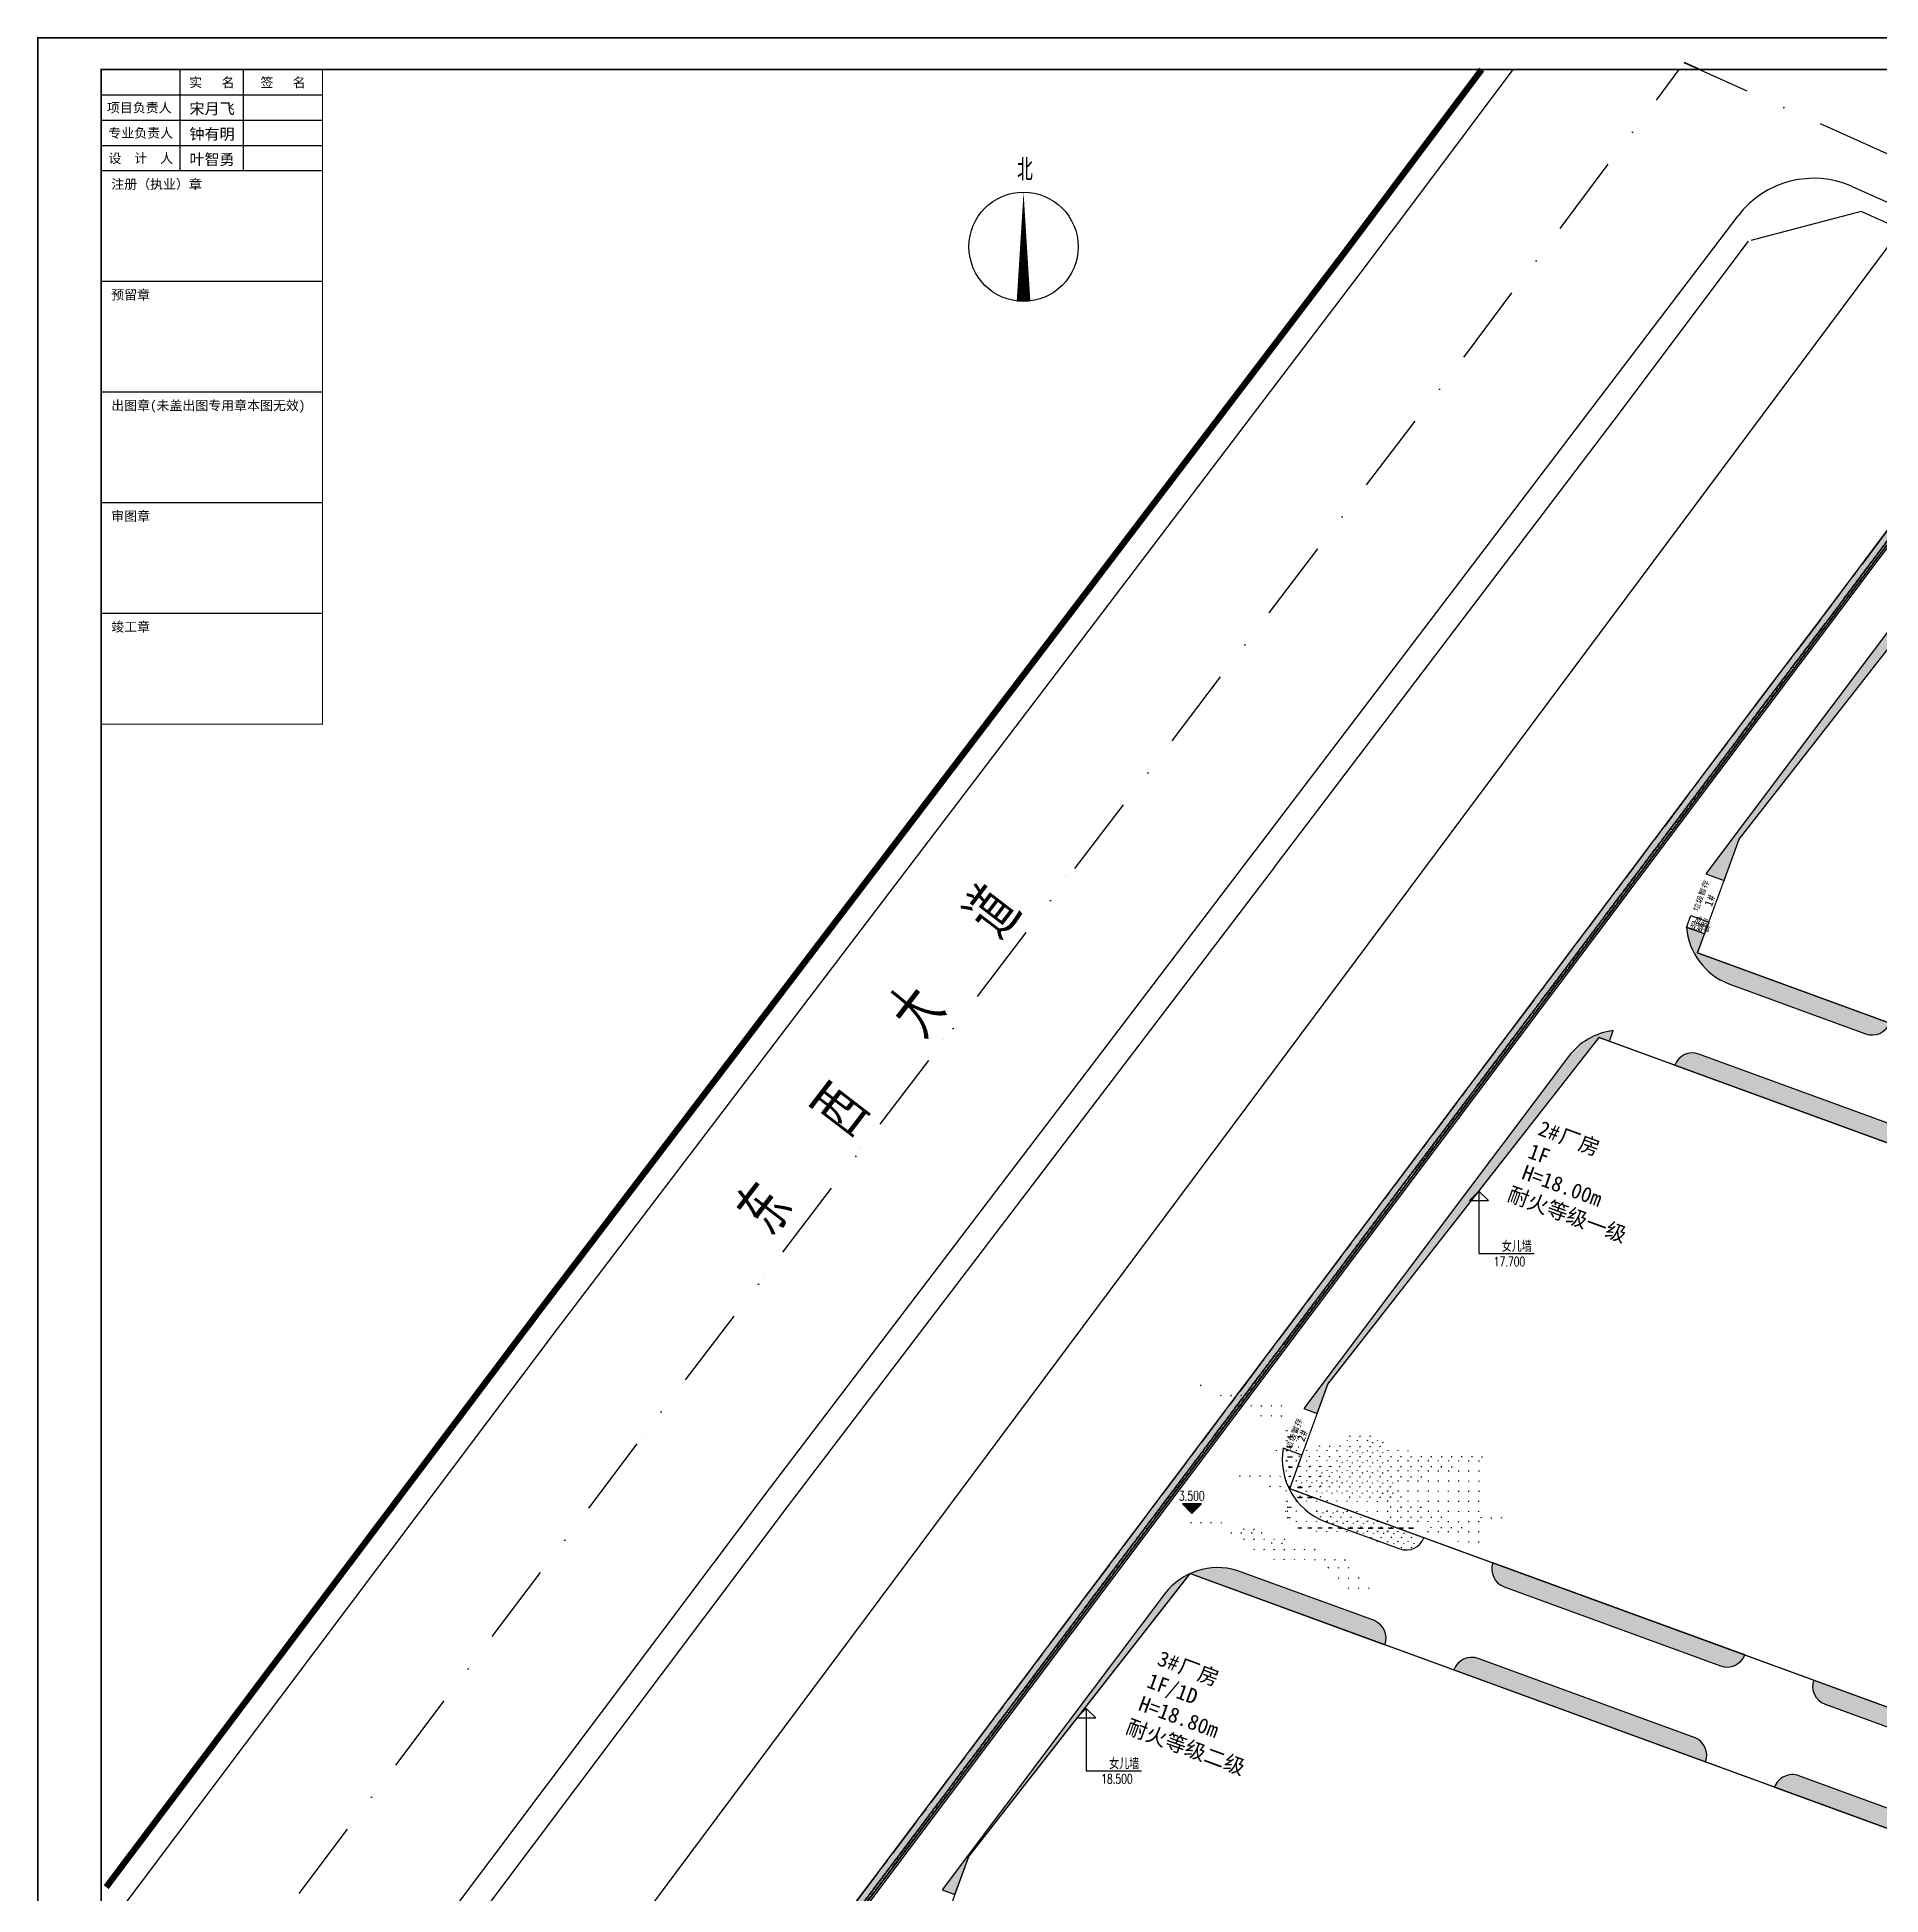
# Model space of a CAD drawing. Extents: x 40587477144 to 40590102100, y 3379967887 to 3381819730.
# Drawn here: x 40589381969 to 40589673491, y 3380213572 to 3380507282 of the extents above; entities that cross this region are included whole.
import ezdxf
from ezdxf.enums import TextEntityAlignment as Align

# ---------------------------------------------------------------- set-up
doc = ezdxf.new("R2010")
doc.units = 0
doc.header["$LTSCALE"] = 1000
doc.header["$MEASUREMENT"] = 0
for name, pattern in [('CENTER', [50.800000000000004, 31.75, -6.35, 6.35, -6.35]), ('DASH', [0.35, 0.25, -0.1]), ('DASHDOT', [25.399999999999995, 12.7, -6.349999999999999, 0, -6.349999999999999]), ('PHANTOM2', [31.749999999999986, 15.875, -3.174999999999999, 3.174999999999999, -3.174999999999999, 3.174999999999999, -3.174999999999999])]:
    doc.linetypes.add(name, pattern=pattern)
doc.layers.get('Defpoints').update_dxf_attribs({"color": 210})
for name, color, linetype in [('0-cxFrame', 155, 'Continuous'), ('0-HX', 1, 'Continuous'), ('A-Car', 155, 'Continuous'), ('A-CURTAIN', 84, 'Continuous'), ('A-LIN-V', 9, 'Continuous'), ('A-SFCE', 30, 'Continuous'), ('AS-WALL', 40, 'Continuous'), ('Car 无障碍', 1, 'Continuous'), ('DIM_SYMB', 3, 'Continuous'), ('JT-路缘石线', 5, 'Continuous'), ('JT-道路中心线', 1, 'DASHDOT'), ('JT-道路名称', 7, 'Continuous'), ('JT-道路红线', 7, 'Continuous'), ('PUB_TEXT', 7, 'Continuous'), ('qianming', 155, 'Continuous'), ('YD-规划单元', 6, 'PHANTOM2'), ('建-文字', 7, 'Continuous'), ('建-标高', 3, 'Continuous'), ('高压线', 210, 'Continuous')]:
    doc.layers.add(name, color=color, linetype=linetype)
doc.layers.add('0-cxText', color=131, linetype='Continuous', lineweight=25)
doc.styles.add('_TCH_DIM', font='SIMPLEX', dxfattribs={"bigfont": 'GBCBIG'})
doc.styles.add('A-STANDARD', font='SIMPLEX', dxfattribs={"bigfont": 'GBCBIG'})
doc.styles.add('cx_biaoti', font='')
doc.styles.add('cx_tuming', font='simhei.ttf')
doc.styles.add('cx_tuqian1', font='')
doc.styles.get("Standard").update_dxf_attribs({"font": 'GBENOR', "width": 0.7, "bigfont": 'GBCBIG'})
doc.styles.add('图框宋体', font='', dxfattribs={"width": 0.75})
doc.styles.add('黑体', font='simhei.ttf', dxfattribs={"height": 12})
doc.styles.get('cx_biaoti').set_extended_font_data('SimSun')
doc.styles.get('cx_tuqian1').set_extended_font_data('SimSun')
doc.styles.get('图框宋体').set_extended_font_data('SimSun')
pattern_1 = [(19.99999999999998, (440.107795715332, 194.2398300170898), (956.275963936384, 2050.740422578524), [240, -48, 64, -48, 240, -960]), (19.99999999999998, (348.5154342651367, 211.9834671020508), (956.275963936384, 2050.740422578524), [160, -120, 240, -120, 160, -800]), (19.99999999999998, (655.8504104614258, 1004.918022155762), (956.275963936384, 2050.740422578524), [200, -80, 200, -1120]), (19.99999999999998, (-205.3501281738281, 1032.003547668457), (956.275963936384, 2050.740422578524), [80, -160, 80, -1280]), (110, (-54.99931335449219, 1086.72677230835), (-2050.740422578524, 956.275963936384), [143.9999999999999, -1456]), (110, (724.3924865722656, 348.7915229797363), (-2050.740422578524, 956.275963936384), [159.9999999999999, -1440]), (110, (881.3766403198242, 1087.002857208252), (-2050.740422578524, 956.275963936384), [159.9999999999999, -1440]), (65.00000000000001, (925.3208694458008, 404.8966331481934), (-547.2322293314808, 1503.508193286057), [160, -2102.7416992]), (154.9999999999999, (534.4087371826172, 262.6162528991699), (-1503.508193286057, -547.2322293314808), [160, -2102.741699199999]), (83.43494882, (877.4794540405273, 395.9972076416016), (-547.2322292444445, 1503.508193285503), [160, -3417.7087632]), (95.96375653, (799.5678939819336, 376.1531410217285), (-547.2322291846804, 1503.508193052025), [159.9999999999999, -6436.969001599999]), (95.96375653, (956.5520477294922, 1114.364471435547), (-547.2322291846804, 1503.508193052025), [128, -6468.969001599999]), (95.96375653, (-24.92916107177734, 1097.671417236328), (-547.2322291846804, 1503.508193052025), [112, -6484.969001599998]), (124.03624347, (649.2170791625977, 321.4299125671387), (-547.2322292935037, 1503.508193012417), [160, -6436.9690016]), (124.03624347, (806.2012252807617, 1059.641246795654), (-547.2322292935037, 1503.508193012417), [128, -6468.9690016]), (124.03624347, (-85.06947326660156, 1075.782127380371), (-547.2322292935037, 1503.508193012417), [112, -6484.9690016]), (136.5650512, (576.7778244018555, 286.5507621765137), (-547.2322299226216, 1503.508193038666), [159.9999999999999, -3417.706876319999])]

# ---------------------------------------------------------------- blocks, each defined once
blk = doc.blocks.new('GGRrrrr')
at = {"layer": 'A-CURTAIN'}
h = blk.add_hatch(dxfattribs=at)
h.set_pattern_fill('草坪或沼泽', color=0, scale=400, angle=19.99999999999998)
h.set_pattern_definition(pattern_1)
h.paths.add_polyline_path([(1393117.320922852, 618300.9193000793), (1393292.936767578, 540880.4741477966), (1330517.002159119, 532866.5696678162), (1241737.975387573, 527102.5202484131), (1161598.890319824, 521245.7613601685), (1240382.850791931, 783371.5528144836), (1244595.073738098, 797109.7279624939), (1261185.678756714, 852563.1131820679), (1335771.367614746, 847453.3053207397), (1355485.375518799, 842594.5098495483), (1380777.422203064, 840861.7712898254), (1392639.610717773, 828900.035358429), (1392845.235137939, 738250.2696037292), (1391845.237701416, 738248.0012702942), (1391806.246421814, 755447.9559936523), (1391306.45426178, 755446.8222770691), (1391785.831069946, 764447.9511528015), (1391640.544288635, 828487.3259391785), (1380332.88168335, 839889.8824043274), (1355330.389472961, 841602.7838134766), (1335616.381584167, 846461.5792884827), (1261914.650527954, 851510.8278846741), (1245552.140869141, 796819.8416023254), (1241339.732727051, 783081.0626220703), (1162974.660324097, 522348.9729347229), (1241669.135520935, 528100.1562232971), (1330421.199440002, 533862.4550628662), (1392290.937599182, 541760.6755371094), (1392117.323532104, 618298.6509666443)])
h.paths.add_polyline_path([(1393076.15146637, 636450.5321846008), (1392076.154045105, 636448.2638511658), (1392062.989784241, 641998.404788971), (1391563.607894897, 641997.2195243835), (1392041.628883362, 650998.2749595642), (1391886.520614624, 720048.3890342712), (1392886.518035889, 720050.6573638916)])
h = blk.add_hatch(dxfattribs=at)
h.set_pattern_fill('草坪或沼泽', color=0, scale=400, angle=19.99999999999998)
h.set_pattern_definition([(19.99999999999998, (440.107795715332, 194.2398300170898), (956.2759639363836, 2050.740422578524), [240, -48, 64, -48, 240, -960]), (19.99999999999998, (348.5154342651367, 211.9834671020508), (956.2759639363836, 2050.740422578524), [160, -120, 240, -120, 160, -800]), (19.99999999999998, (655.8504104614258, 1004.918022155762), (956.2759639363836, 2050.740422578524), [200, -80, 200, -1120]), (19.99999999999998, (-205.3501281738281, 1032.003547668457), (956.2759639363836, 2050.740422578524), [80, -160, 80, -1280]), (110, (-54.99931335449219, 1086.72677230835), (-2050.740422578524, 956.2759639363836), [143.9999999999999, -1456]), (110, (724.3924865722656, 348.7915229797363), (-2050.740422578524, 956.2759639363836), [159.9999999999999, -1440]), (110, (881.3766403198242, 1087.002857208252), (-2050.740422578524, 956.2759639363836), [159.9999999999999, -1440]), (65.00000000000001, (925.3208694458008, 404.8966331481934), (-547.2322293314807, 1503.508193286057), [160, -2102.7416992]), (154.9999999999999, (534.4087371826172, 262.6162528991699), (-1503.508193286057, -547.2322293314807), [160, -2102.741699199999]), (83.43494882, (877.4794540405273, 395.9972076416016), (-547.2322292444445, 1503.508193285503), [160, -3417.7087632]), (95.96375653, (799.5678939819336, 376.1531410217285), (-547.2322291846804, 1503.508193052025), [159.9999999999999, -6436.969001599999]), (95.96375653, (956.5520477294922, 1114.364471435547), (-547.2322291846804, 1503.508193052025), [128, -6468.969001599999]), (95.96375653, (-24.92916107177734, 1097.671417236328), (-547.2322291846804, 1503.508193052025), [112, -6484.969001599998]), (124.03624347, (649.2170791625977, 321.4299125671387), (-547.2322292935037, 1503.508193012417), [160, -6436.9690016]), (124.03624347, (806.2012252807617, 1059.641246795654), (-547.2322292935037, 1503.508193012417), [128, -6468.9690016]), (124.03624347, (-85.06947326660156, 1075.782127380371), (-547.2322292935037, 1503.508193012417), [112, -6484.9690016]), (136.5650512, (576.7778244018555, 286.5507621765137), (-547.232229922622, 1503.508193038667), [159.9999999999999, -3417.706876319999])])
edge = h.paths.add_edge_path()
edge.add_line((1391002.783584595, 755446.1334381104), (1391033.862896324, 755969.2298610318))
edge.add_line((1391033.86289978, 755969.2298622131), (1391484.60933056, 764440.2374043328))
edge.add_line((1391484.609329224, 764440.2374038696), (1391240.917746339, 828322.242167785))
edge.add_line((1391240.917747498, 828322.2421684265), (1380155.065434195, 839501.1268444082))
edge.add_line((1380155.065429688, 839501.1268424988), (1355268.395031075, 841206.093397873))
edge.add_line((1355268.39503479, 841206.0933990479), (1335554.387081419, 846064.8888675765))
edge.add_line((1335554.387077332, 846064.8888664246), (1262206.239214119, 851089.9137592164))
edge.add_line((1262206.239219666, 851089.9137611389), (1173161.430034699, 554852.1791891612))
edge.add_line((1173161.430030823, 554852.1791877747), (1173522.489795612, 554879.6278408373))
edge.add_line((1173522.4897995, 554879.6278419495), (1259298.694751966, 840247.1814245735))
edge.add_line((1259298.694747925, 840247.1814231873), (1260664.251583645, 840250.287743258))
edge.add_line((1260664.251579285, 840250.2877464294), (1260650.720505403, 845748.0085758491))
edge.add_line((1260650.72051239, 845748.0085716248), (1335651.042472096, 845918.1516353745))
edge.add_line((1335651.042472839, 845918.151638031), (1335663.543034486, 840420.7167655955))
edge.add_line((1335663.543029785, 840420.7167663574), (1342663.498677632, 840436.620142065))
edge.add_line((1342663.498680115, 840436.6201400757), (1342656.698541388, 843434.4194341273))
edge.add_line((1342656.698539734, 843434.4194335938), (1345656.684828249, 843441.2245361431))
edge.add_line((1345656.684829712, 843441.2245368958), (1345663.514863657, 840443.5152480957))
edge.add_line((1345663.514862061, 840443.515247345), (1365660.002805453, 840488.87754378))
edge.add_line((1365660.002807617, 840488.8775444031), (1374552.106933233, 839873.2337869616))
edge.add_arc((1367357.655082703, 824128.4532546997), 17310.63983173795, 5.5802626876526915, 65.44234737564938, ccw=False)
edge.add_line((1384586.259040833, 825811.7408561707), (1385552.940604924, 825812.0992239242))
edge.add_line((1385552.940605164, 825812.0992240906), (1390246.63666195, 825822.7249858105))
edge.add_line((1390246.636665344, 825822.72498703), (1390404.911168448, 755445.2751032704))
edge.add_line((1390404.911170959, 755445.2751045227), (1391002.783589707, 755446.1334401162))
h = blk.add_hatch(dxfattribs=at)
h.set_pattern_fill('草坪或沼泽', color=0, scale=400, angle=19.99999999999998)
h.set_pattern_definition(pattern_1)
edge = h.paths.add_edge_path()
edge.add_line((1244511.714828491, 753063.8315238953), (1244495.919566525, 760027.0825533024))
edge.add_line((1244495.91960144, 760027.0825538635), (1267770.087429236, 832316.7940167233))
edge.add_line((1267770.087432861, 832316.7940177917), (1276681.976823113, 832337.0095257644))
edge.add_line((1276681.976821899, 832337.0095252991), (1276681.864180329, 832386.6813997305))
edge.add_arc((1274781.869064331, 832382.3714904785), 1900.000004354328, 0.1299683560727448, 90.13029558499731)
edge.add_line((1274777.548301697, 834282.3665809631), (1273442.691794555, 834279.3309857612))
edge.add_arc((1273670.986663818, 823776.4695892334), 10505.34226203356, 91.24521050012937, 163.5760376897314)
edge.add_line((1263594.306396484, 826746.7777709961), (1241444.485177469, 753056.8738986957))
edge.add_line((1241444.485176086, 753056.8738975525), (1244511.714866437, 753063.8315246797))
h = blk.add_hatch(dxfattribs=at)
h.set_pattern_fill('草坪或沼泽', color=0, scale=400, angle=19.99999999999998)
h.set_pattern_definition(pattern_1)
edge = h.paths.add_edge_path()
edge.add_arc((1251035.08908844, 748479.080696106), 10502.4191854123, 204.9011365285855, 269.0242459533844)
edge.add_line((1250856.24029541, 737978.1844558716), (1273895.891715717, 738030.4470174348))
edge.add_arc((1273887.830123901, 741033.4533042908), 3003.017108624813, 270.1538102820707, 358.1640819205608)
edge.add_line((1276889.305717468, 740937.2446479797), (1244539.388879331, 740863.8629252309))
edge.add_line((1244539.388885498, 740863.8629264832), (1244532.130176988, 744063.8546750674))
edge.add_line((1244532.130172729, 744063.854675293), (1241508.802618243, 744056.9966351244))
h = blk.add_hatch(dxfattribs=at)
h.set_pattern_fill('草坪或沼泽', color=0, scale=400, angle=19.99999999999998)
h.set_pattern_definition(pattern_1)
edge = h.paths.add_edge_path()
edge.add_line((1286673.192825317, 726009.3791160583), (1250273.286475942, 725926.8104894941))
edge.add_arc((1250280.396728516, 722926.0861434937), 3000.732772074907, 90.13576314297943, 179.1608408723139)
edge.add_line((1247279.985809326, 722970.0335731506), (1289679.876683383, 723066.212411882))
edge.add_arc((1286679.696029663, 723008.6534385681), 3000.732725771154, 1.099094388058252, 90.12417214740054)
h = blk.add_hatch(dxfattribs=at)
h.set_pattern_fill('草坪或沼泽', color=0, scale=400, angle=19.99999999999998)
h.set_pattern_definition(pattern_1)
edge = h.paths.add_edge_path()
edge.add_line((1213241.468276978, 651742.6384086609), (1213230.245631259, 656690.0771190752))
edge.add_line((1213230.245628357, 656690.0771179199), (1234555.110030854, 722941.168785134))
edge.add_line((1234555.110023499, 722941.1687889099), (1236280.014089942, 722945.0815126264))
edge.add_line((1236280.014099121, 722945.0815086365), (1236275.950220798, 724736.6308973046))
edge.add_arc((1241091.393806458, 715405.9554367065), 10500.00008225838, 117.2976864888419, 163.2701943690267)
edge.add_line((1231035.828521729, 718428.4722938538), (1210989.765795253, 651737.5307025709))
edge.add_line((1210989.765800476, 651737.5307044983), (1213241.468278664, 651742.6384090135))
h = blk.add_hatch(dxfattribs=at)
h.set_pattern_fill('草坪或沼泽', color=0, scale=400, angle=19.99999999999998)
h.set_pattern_definition(pattern_1)
edge = h.paths.add_edge_path()
edge.add_arc((1220429.906616211, 646659.3443145752), 10502.36725285113, 190.5551207995654, 269.0246204464354)
edge.add_line((1220251.127334595, 636158.4988288879), (1232876.804333863, 636187.1385668392))
edge.add_arc((1232869.683876038, 639187.8729019165), 3000.742783217569, 270.1359572156081, 359.1610467982657)
edge.add_line((1235870.104980469, 639143.9361076355), (1213270.16315967, 639092.6709738355))
edge.add_line((1213270.163154602, 639092.6709747314), (1213257.346861058, 644742.6564221524))
edge.add_line((1213257.346862793, 644742.6564216614), (1210105.248521833, 644735.5062795302))
h = blk.add_hatch(dxfattribs=at)
h.set_pattern_fill('草坪或沼泽', color=0, scale=400, angle=19.99999999999998)
h.set_pattern_definition(pattern_1)
edge = h.paths.add_edge_path()
edge.add_arc((1286869.555404663, 639310.375164032), 3000.732495473213, 270.1357585763391, 359.160846078512)
edge.add_line((1289869.966064453, 639266.4280128479), (1247470.075112538, 639170.2491647773))
edge.add_arc((1250482.251991272, 639240.0633735657), 3012.985823415574, 181.3277252892525, 269.8959363115104)
edge.add_line((1250476.779647827, 636227.0825157166), (1286876.665432227, 636309.6510913904))
h = blk.add_hatch(dxfattribs=at)
h.set_pattern_fill('草坪或沼泽', color=0, scale=400, angle=19.99999999999998)
h.set_pattern_definition(pattern_1)
edge = h.paths.add_edge_path()
edge.add_arc((1340869.416442871, 639432.8670730591), 3000.732488331771, 270.1357586946323, 359.1608460612784)
edge.add_line((1343869.827095032, 639388.9199180603), (1301469.936208466, 639292.7410691375))
edge.add_arc((1304482.113044739, 639362.5552558899), 3012.985795239498, 181.3277248735228, 269.8959357143729)
edge.add_line((1304476.640686035, 636349.5744285583), (1340876.52647743, 636432.1430073141))
h = blk.add_hatch(dxfattribs=at)
h.set_pattern_fill('草坪或沼泽', color=0, scale=400, angle=19.99999999999998)
h.set_pattern_definition(pattern_1)
edge = h.paths.add_edge_path()
edge.add_line((1185748.074562073, 560630.0388450623), (1185733.640342871, 566993.2914012733))
edge.add_line((1185733.640342712, 566993.2914009094), (1203143.912731761, 621069.6545047899))
edge.add_line((1203143.912742615, 621069.6545028687), (1235910.93553076, 621144.0030057082))
edge.add_arc((1232910.943313599, 621137.1773109436), 2999.999985297673, 0.1303612998922534, 87.61311056244813)
edge.add_line((1233035.884391785, 624134.5744552612), (1209907.398558564, 624081.9055503625))
edge.add_arc((1210514.833221436, 613566.1014328003), 10533.33342763112, 93.30595849659449, 162.2692528149877)
edge.add_line((1200481.852256775, 616773.9675941467), (1193114.388335245, 592268.2086978712))
edge.add_line((1193114.388336182, 592268.2086982727), (1183603.077510351, 560625.1731884984))
edge.add_line((1183603.077507019, 560625.1731872559), (1185748.074572494, 560630.0388427951))
h = blk.add_hatch(dxfattribs=at)
h.set_pattern_fill('草坪或沼泽', color=0, scale=400, angle=19.99999999999998)
h.set_pattern_definition(pattern_1)
edge = h.paths.add_edge_path()
edge.add_line((1287040.806640625, 624256.8511352539), (1250504.113560064, 624177.0929171236))
edge.add_arc((1250510.89805603, 621177.1005744934), 3000.000015930785, 90.12957437084302, 180.1295743348205)
edge.add_line((1247510.905708313, 621170.3160820007), (1289910.796650928, 621266.4949332544))
edge.add_arc((1286910.804420471, 621259.6692237854), 2999.999999915158, 0.1303615983810036, 87.51636267160562)
h = blk.add_hatch(dxfattribs=at)
h.set_pattern_fill('草坪或沼泽', color=0, scale=400, angle=19.99999999999998)
h.set_pattern_definition(pattern_1)
edge = h.paths.add_edge_path()
edge.add_arc((1340910.665458679, 621382.1611061096), 3000.000032491627, 0.1303622008561954, 90.01041753989271)
edge.add_line((1340910.120002747, 624382.1610908508), (1304510.221264935, 624299.5989977652))
edge.add_arc((1304510.779785156, 621299.578414917), 3000.020633575555, 90.01066680074346, 180.1293045809646)
edge.add_line((1301510.766784668, 621292.8080024719), (1343910.6577286, 621388.9868501455))
at = {"layer": 'A-CURTAIN', "color": 0}
for points in [[(1393292.936767578, 540880.4741477966), (1330517.002159119, 532866.5696678162), (1241737.975387573, 527102.5202484131), (1161598.890319824, 521245.7613601685), (1240382.850791931, 783371.5528144836), (1244595.073738098, 797109.7279624939), (1261185.678756714, 852563.1131820679)], [(1261914.650527954, 851510.8278846741), (1245552.140869141, 796819.8416023254), (1241339.732727051, 783081.0626220703), (1162974.660324097, 522348.9729347229), (1241669.135520935, 528100.1562232971), (1330421.199440002, 533862.4550628662), (1392290.937599182, 541760.6755371094)], [(1262206.239219666, 851089.9137611389), (1173161.430030823, 554852.1791877747), (1173522.4897995, 554879.6278419495), (1259298.694747925, 840247.1814231873)]]:
    blk.add_lwpolyline(points, dxfattribs=at)
for points in [[(1244511.714828491, 753063.8315238953), (1244495.91960144, 760027.0825538635), (1267770.087432861, 832316.7940177917), (1276681.976821899, 832337.0095252991), (1276681.864181519, 832386.6814002991, 0.4142152351523207), (1274777.548301697, 834282.3665809631), (1273442.691795349, 834279.330986023, 0.3265163471127786), (1263594.306396484, 826746.7777709961), (1241444.485176086, 753056.8738975525)], [(1286673.192825317, 726009.3791160583), (1250273.286476135, 725926.8104896545, 0.4092385435631795), (1247279.985809326, 722970.0335731506), (1289679.876663208, 723066.2124137878, 0.4092385437160415)], [(1213241.468276978, 651742.6384086609), (1213230.245628357, 656690.0771179199), (1234555.110023499, 722941.1687889099), (1236280.014099121, 722945.0815086365), (1236275.950218201, 724736.630897522, 0.2033273801087603), (1231035.828521729, 718428.4722938538), (1210989.765800476, 651737.5307044983)], [(1210105.248519897, 644735.5062789917, 0.3564257198133136), (1220251.127334595, 636158.4988288879), (1232876.804328918, 636187.1385650635, 0.4092386039449073), (1235870.104980469, 639143.9361076355), (1213270.163154602, 639092.6709747314), (1213257.346862793, 644742.6564216614), (1210105.248519897, 644735.5062789917)], [(1286876.665435791, 636309.6510925293, 0.4092385933467603), (1289869.966064453, 639266.4280128479), (1247470.075119019, 639170.2491645813, 0.4069131239025187), (1250476.779647827, 636227.0825157166)], [(1340876.526481628, 636432.1430091858, 0.4092385926563766), (1343869.827095032, 639388.9199180603), (1301469.936210632, 639292.7410697937, 0.4069131229799161), (1304476.640686035, 636349.5744285583)], [(1185748.074562073, 560630.0388450623), (1185733.640342712, 566993.2914009094), (1203143.912742615, 621069.6545028687), (1235910.935531616, 621144.0030059814, 0.4014032657888819), (1233035.884391785, 624134.5744552612), (1209907.3985672, 624081.9055480957, 0.3103326616780871), (1200481.852256775, 616773.9675941467), (1193114.388336182, 592268.2086982727), (1183603.077507019, 560625.1731872559)], [(1287040.806640625, 624256.8511352539), (1250504.113563538, 624177.092918396, 0.4142135621889499), (1247510.905708313, 621170.3160820007), (1289910.796653748, 621266.494934082, 0.4009131874781764)], [(1343910.657730103, 621388.9868507385, 0.4136005439757319), (1340910.120002747, 624382.1610908508), (1304510.221229553, 624299.5990028381, 0.4148201630166241), (1301510.766784668, 621292.8080024719)]]:
    blk.add_lwpolyline(points, format="xyb", close=True, dxfattribs=at)
blk.add_lwpolyline([(1241509.020378113, 744056.9971313477, 0.2873268089435856), (1250856.24029541, 737978.1844558716), (1273895.891716003, 738030.4470176697, 0.4040783612994883), (1276889.305717468, 740937.2446479797), (1244539.388885498, 740863.8629264832), (1244532.130172729, 744063.854675293), (1241508.802619934, 744056.996635437)], format="xyb", dxfattribs=at)
blk = doc.blocks.new('建筑-停车位-2400x5300')
at = {"color": 0}
blk.add_lwpolyline([(-49.99999999813735, 199.9999999757856), (-50.00000090897083, -5299.999999886379), (2449.999999089167, -5299.999999826774), (2449.999999998137, 200.0000000335276)], close=True, dxfattribs=at)
for points in [[(2449.999999998137, 200.0000000335276), (-50.00000090897083, -5299.999999886379)], [(199.9999990900978, -3953.625492763415), (2199.999999090098, -3953.625492763415)], [(199.9999990900978, -4053.625492763415), (199.9999990900978, -3953.625492763415)], [(199.9999990900978, -4053.625492763415), (2199.999999090098, -4053.625492763415)], [(2199.999999090098, -4053.625492763415), (2199.999999090098, -3953.625492763415)]]:
    blk.add_lwpolyline(points, dxfattribs=at)
blk = doc.blocks.new('A$C10711624')
at = {"extrusion": (3.134021904840889e-20, -1.664658296498927e-06, 0.9999999999986144)}
h = blk.add_hatch(dxfattribs=at)
h.set_pattern_fill('ANSI31', color=0, scale=100, angle=-179.9999999999949)
h.set_pattern_definition([(225.0000000000051, (3800.007419287693, 5500.006425840314), (112.2532015133746, -112.2532015133545), [])])
h.paths.add_polyline_path([(1200.007419167086, 500.0064266760751), (1200.007419167086, 6000.006425846401), (0.007419226691126823, 6000.006425853851), (0.007419107481837273, 500.0064266760751)])
at = {"extrusion": (3.13402190484087e-20, -1.664658296498927e-06, 0.9999999999986144)}
h = blk.add_hatch(color=0, dxfattribs=at)
edge = h.paths.add_edge_path()
edge.add_arc((2375.417937817052, 4361.973326195031), 142.5068755969405, 270, 630)
at = {"color": 0, "extrusion": (3.102258169318817e-20, -1.664658296498927e-06, 0.9999999999986144)}
for points in [[(1200.007419167086, 500.0064266760752), (1200.007419167086, 6000.006425846402), (0.007419226691126823, 6000.006425853852), (0.007419107481837273, 500.0064266760752)], [(3700.007419167086, 500.0064266798005), (3700.007419167086, 6000.006425850127), (1200.007419167086, 6000.006425846402), (1200.007419167086, 500.0064266760752)]]:
    blk.add_lwpolyline(points, close=True, dxfattribs=at)
at = {"color": 0, "extrusion": (3.102258169318817e-20, -1.664658296498927e-06, 0.9999999999986144), "const_width": 37.49999999999998}
blk.add_lwpolyline([(2203.362415611744, 3930.752950630222, 1.547199659181741), (2923.838705956936, 3129.742450060216)], format="xyb", dxfattribs=at)
for points in [[(2375.420530080795, 4266.588223728888), (2375.441022336483, 3512.625412534414), (2777.793970346451, 3512.640425152568), (2969.436802983284, 3085.194018999411), (3005.555261850357, 3085.19771862991)], [(2375.427981853485, 3992.420153154683), (2791.261956214905, 3992.432474503916)]]:
    blk.add_lwpolyline(points, dxfattribs=at)
at = {"color": 0}
blk.add_circle((2375.417937815189, 4361.973326195497), 142.5068755969404, dxfattribs=at)
at = {"layer": 'Defpoints', "color": 0, "linetype": 'DASH', "extrusion": (3.102258169318817e-20, -1.664658296498927e-06, 0.9999999999986144)}
blk.add_lwpolyline([(3400.007419286296, 800.0064266629867), (3400.007419286296, 5700.006425822237), (1500.007419226691, 5700.006425833413), (1500.007419286296, 800.0064266518108)], close=True, dxfattribs=at)
blk = doc.blocks.new('G$C29A62568')
at = {"layer": 'A-Car', "color": 8, "extrusion": (7.103892189259454e-08, 1.937544352733996e-07, 0.9999999999999788), "rotation": 159.8002921507157}
for p in [(40588256577.38121, 3380449758.728107, 3538.323122636224), (40588258923.61811, 3380448895.49457, 3538.32312205504), (40588261269.85518, 3380448032.261038, 3538.323121473863), (40588263616.09207, 3380447169.027505, 3538.323120892682), (40588265962.32903, 3380446305.793968, 3538.3231203115), (40588268308.56599, 3380445442.560435, 3538.323119730317), (40588270654.8029, 3380444579.326898, 3538.32311914913), (40588273001.03992, 3380443716.093363, 3538.323118567956), (40588275347.27688, 3380442852.859831, 3538.323117986768), (40588277693.51389, 3380441989.626299, 3538.323117405595), (40588280039.75075, 3380441126.392764, 3538.323116824407), (40588282385.98769, 3380440263.159228, 3538.323116243229), (40588284732.22476, 3380439399.925698, 3538.323115662043), (40588287078.46161, 3380438536.69216, 3538.323115080865), (40588289424.69863, 3380437673.458623, 3538.323114499681), (40588291770.93558, 3380436810.22509, 3538.323113918504), (40588294117.17253, 3380435946.991553, 3538.323113337318), (40588296463.40949, 3380435083.75802, 3538.323112756133), (40588298809.64639, 3380434220.524487, 3538.323112174942), (40588301155.88341, 3380433357.29095, 3538.323111593768), (40588303502.12032, 3380432494.057414, 3538.323111012583), (40588305848.35738, 3380431630.823884, 3538.323110431408), (40588308194.59428, 3380430767.590353, 3538.323109850227), (40588310540.83116, 3380429904.356815, 3538.32310926904), (40588312887.06821, 3380429041.123279, 3538.323108687862), (40588315233.30515, 3380428177.889746, 3538.323108106681), (40588317579.54218, 3380427314.656211, 3538.323107525498), (40588319925.77902, 3380426451.422675, 3538.323106944313), (40588322272.01603, 3380425588.189143, 3538.323106363127), (40588324618.25303, 3380424724.955591, 3538.323105781943)]:
    blk.add_blockref('建筑-停车位-2400x5300', p, dxfattribs=at)
at = {"layer": 'A-Car', "color": 8, "rotation": 69.79974337414957}
for p in [(40588364888.08628, 3380391400.523922, -3538.320014200602), (40588364024.83023, 3380389054.295223, -3538.320014200595), (40588362988.91579, 3380386238.823462, -3538.3199110172), (40588362125.67509, 3380383892.608548, -3538.319911017199), (40588361089.76972, 3380381077.133458, -3538.319807833801), (40588360226.51377, 3380378730.904765, -3538.319807833801), (40588359190.60838, 3380375915.429668, -3538.319704650399), (40588357291.44699, 3380370753.725884, -3538.319601467003), (40588358327.35229, 3380373569.200977, -3538.319704650401), (40588356428.19093, 3380368407.497196, -3538.319601467004), (40588355392.28556, 3380365592.022102, -3538.319498283605), (40588354529.02953, 3380363245.793411, -3538.319498283606), (40588353493.12414, 3380360430.318315, -3538.319395100206), (40588352629.86816, 3380358084.089624, -3538.319395100205), (40588351593.96277, 3380355268.614532, -3538.319291916807), (40588350730.7067, 3380352922.385838, -3538.319291916808), (40588348831.54529, 3380347760.682054, -3538.319188733411), (40588349694.80133, 3380350106.910747, -3538.31918873341), (40588347795.63992, 3380344945.20696, -3538.319085550013), (40588346932.38394, 3380342598.97827, -3538.319085550012), (40588345896.47857, 3380339783.503177, -3538.318982366612), (40588345033.2225, 3380337437.274486, -3538.318982366612)]:
    blk.add_blockref('建筑-停车位-2400x5300', p, dxfattribs=at)
at = {"layer": 'A-Car', "color": 8, "extrusion": (7.125858025611802e-08, 1.936736165651785e-07, 0.9999999999999788), "rotation": 69.79996271005484}
for p in [(40588309406.08829, 3380240605.250131, 3546.928726176754), (40588307679.59422, 3380235912.786137, 3546.927694342765), (40588308542.84118, 3380238259.018132, 3546.92821025975), (40588306816.34744, 3380233566.554033, 3546.927178425763), (40588305953.1004, 3380231220.322038, 3546.926662508775), (40588305089.85345, 3380228874.090045, 3546.926146591786), (40588303363.35951, 3380224181.62602, 3546.9251147578), (40588304226.6064, 3380226527.858049, 3546.925630674793), (40588302500.11242, 3380221835.394011, 3546.924598840806), (40588287738.58988, 3380181714.826343, 3546.915776660223), (40588286012.09583, 3380177022.362355, 3546.914744826237), (40588286875.3428, 3380179368.59435, 3546.915260743227), (40588285148.84868, 3380174676.130357, 3546.914228909235), (40588284285.60179, 3380172329.89836, 3546.913712992247), (40588283422.35475, 3380169983.666367, 3546.913197075255), (40588281695.86073, 3380165291.202379, 3546.912165241275), (40588282559.10776, 3380167637.434373, 3546.912681158268), (40588280832.61381, 3380162944.970377, 3546.911649324284), (40588279969.36666, 3380160598.738385, 3546.911133407289), (40588279106.1197, 3380158252.506391, 3546.910617490298), (40588277379.62555, 3380153560.042403, 3546.909585656307), (40588278242.8726, 3380155906.274399, 3546.910101573297), (40588276516.37856, 3380151213.810406, 3546.909069739307), (40588275653.13153, 3380148867.578413, 3546.908553822321), (40588274789.88445, 3380146521.346418, 3546.908037905318), (40588273063.39053, 3380141828.882429, 3546.907006071343), (40588273926.63745, 3380144175.114428, 3546.90752198833), (40588272200.14344, 3380139482.650435, 3546.906490154348), (40588271336.89648, 3380137136.418437, 3546.905974237359), (40588270473.64933, 3380134790.186444, 3546.905458320357), (40588268747.15534, 3380130097.722453, 3546.904426486371), (40588269610.40236, 3380132443.954448, 3546.904942403363), (40588267883.90831, 3380127751.490459, 3546.90391056938)]:
    blk.add_blockref('建筑-停车位-2400x5300', p, dxfattribs=at)
at = {"layer": 'A-Car', "color": 8, "extrusion": (7.110402563980044e-08, 1.939792531973538e-07, 0.9999999999999788), "rotation": 163.8498797130952}
for p in [(40588089603.94752, 3380184370.390601, 3541.662203707582), (40588092005.28809, 3380183675.003169, 3541.662239561829), (40588094406.62852, 3380182979.615665, 3541.662275416051), (40588096807.9691, 3380182284.228159, 3541.66231127028), (40588099209.30949, 3380181588.840579, 3541.662347124487), (40588101610.65007, 3380180893.453143, 3541.662382978732), (40588104011.99058, 3380180198.065649, 3541.662418832968), (40588106413.331, 3380179502.678143, 3541.66245468719), (40588108814.67158, 3380178807.290638, 3541.662490541421), (40588111216.01199, 3380178111.903201, 3541.662526395656), (40588113617.35254, 3380177416.515768, 3541.662562249898), (40588116018.69297, 3380176721.128335, 3541.662598104136), (40588118420.03384, 3380176025.7407, 3.402399852618601), (40588120821.37435, 3380175330.353193, 3.402399852616782)]:
    blk.add_blockref('建筑-停车位-2400x5300', p, dxfattribs=at)
at = {"layer": 'Car 无障碍', "color": 8, "extrusion": (1.853056329793375e-06, 2.155191310710992e-07, 0.99999999999826), "xscale": -1, "rotation": 249.7997433646088}
blk.add_blockref('A$C10711624', (40588342908.61985, 3380333690.396473, 72402.6913796022), dxfattribs=at)
at = {"layer": 'Car 无障碍', "color": 8, "extrusion": (1.853117541313055e-06, 2.156855201829052e-07, 0.9999999999982598), "rotation": 249.8049597788136}
blk.add_blockref('A$C10711624', (40588343322.92042, 3380334816.575572, 72405.73931512069), dxfattribs=at)
blk = doc.blocks.new('G$CD8C487B3')
at = {"layer": 'A-LIN-V'}
blk.add_lwpolyline([(-829.9999923706055, 1420.000015258789), (1170.000009536743, 1420.000015258789), (1170.000015258789, -1579.999984741211), (-829.9999923706055, -1579.999984741211)], close=True, dxfattribs=at)
at = {"layer": '建-文字', "style": 'A-STANDARD'}
for s, p in [('成品', (131.3953342437744, -770.7031173706055)), ('吸烟亭', (1076.070449829102, -1170.814247131348))]:
    blk.add_text(s, height=1057.777777777778, rotation=89.99999981319148, dxfattribs=at).set_placement(p)
blk = doc.blocks.new('55555555555555555555555555555')
at = {"layer": '建-文字', "color": 0, "style": 'A-STANDARD', "width": 0.7058823529411765}
for s, p in [('001', (40588255175.73572, 3380450026.954892)), ('002', (40588257523.92146, 3380449169.036646)), ('003', (40588259872.10724, 3380448311.11838)), ('004', (40588262220.29298, 3380447453.200134)), ('005', (40588264568.47873, 3380446595.281897)), ('006', (40588266916.66447, 3380445737.363628)), ('007', (40588269264.85019, 3380444879.445397)), ('008', (40588271613.03593, 3380444021.527151)), ('009', (40588273961.22166, 3380443163.608886)), ('010', (40588276309.40746, 3380442305.690618)), ('011', (40588278657.59314, 3380441447.772399)), ('012', (40588281005.77895, 3380440589.854148)), ('013', (40588283353.96468, 3380439731.935868)), ('014', (40588285702.15034, 3380438874.017643)), ('015', (40588288050.33612, 3380438016.099382)), ('016', (40588290398.52189, 3380437158.181153)), ('017', (40588292746.70762, 3380436300.262877)), ('018', (40588295094.89336, 3380435442.344625)), ('019', (40588297362.20415, 3380434709.451086)), ('020', (40588299791.26477, 3380433726.508155)), ('021', (40588302139.45061, 3380432868.589908)), ('022', (40588304487.63634, 3380432010.671619)), ('023', (40588306888.44193, 3380431133.208655)), ('024', (40588309236.62766, 3380430275.290406)), ('025', (40588311584.81345, 3380429417.372149)), ('026', (40588313932.99922, 3380428559.453888)), ('027', (40588316281.18496, 3380427701.53563)), ('028', (40588318629.37065, 3380426843.617409)), ('029', (40588320978.28776, 3380425987.706183)), ('030', (40588323326.47305, 3380425129.787562)), ('031', (40588365148.2493, 3380391514.578084)), ('032', (40588364290.35524, 3380389166.383505)), ('033', (40588363260.79687, 3380386348.600646)), ('035', (40588361373.32904, 3380381182.609478)), ('034', (40588362402.85613, 3380384000.423148)), ('036', (40588360515.38831, 3380378834.431922)), ('037', (40588359485.8613, 3380376016.618205)), ('038', (40588358627.9205, 3380373668.440727)), ('039', (40588357598.39341, 3380370850.627021)), ('040', (40588356740.45265, 3380368502.449514)), ('041', (40588355710.92558, 3380365684.635822)), ('042', (40588354852.98481, 3380363336.458309)), ('044', (40588352965.51706, 3380358170.467064)), ('043', (40588353823.45784, 3380360518.644578)), ('045', (40588351935.98995, 3380355352.653385)), ('046', (40588351078.04917, 3380353004.475867)), ('047', (40588350048.52214, 3380350186.662158)), ('048', (40588349190.58139, 3380347838.484644)), ('049', (40588348161.05437, 3380345020.670933)), ('050', (40588347289.53468, 3380342635.300797)), ('052', (40588345415.64581, 3380337506.50221)), ('051', (40588346273.5866, 3380339854.679692)), ('053', (40588344386.11876, 3380334688.688513)), ('054', (40588343117.22328, 3380331215.689301)), ('055', (40588310013.33698, 3380240592.054067)), ('056', (40588309155.40523, 3380238243.87326)), ('057', (40588308297.47347, 3380235895.692429)), ('058', (40588307439.54171, 3380233547.511587)), ('060', (40588305723.65326, 3380228851.159082)), ('059', (40588306581.58479, 3380231199.34)), ('061', (40588304865.74646, 3380226502.969159)), ('062', (40588304007.81471, 3380224154.788365)), ('063', (40588303149.88295, 3380221806.607521)), ('101', (40588088737.00387, 3380184250.540771)), ('100', (40588091139.91292, 3380183560.592903)), ('099', (40588093542.82198, 3380182870.645033)), ('098', (40588095945.73098, 3380182180.697177)), ('097', (40588098348.64005, 3380181490.749302)), ('064', (40588288479.22685, 3380181652.724174)), ('096', (40588100751.54911, 3380180800.80143)), ('095', (40588103154.45812, 3380180110.853571)), ('094', (40588105557.36718, 3380179420.905703)), ('093', (40588107960.27628, 3380178730.957824)), ('065', (40588287621.29509, 3380179304.543322)), ('092', (40588110363.18529, 3380178041.010108)), ('091', (40588112956.099, 3380177281.641963)), ('090', (40588115082.93716, 3380176748.730417)), ('089', (40588117485.84621, 3380176058.782547)), ('066', (40588286763.36335, 3380176956.362551)), ('088', (40588119888.75526, 3380175368.834669)), ('067', (40588285905.43159, 3380174608.181744)), ('069', (40588284189.56807, 3380169911.820123)), ('068', (40588285047.49985, 3380172260.000935)), ('070', (40588283331.63476, 3380167563.639879)), ('071', (40588282473.70458, 3380165215.458508)), ('072', (40588281615.77283, 3380162867.277699)), ('074', (40588279899.90777, 3380158170.916683)), ('073', (40588280757.84118, 3380160519.096885)), ('075', (40588279041.97762, 3380155822.73527)), ('076', (40588278184.04587, 3380153474.554461)), ('077', (40588277326.11408, 3380151126.373654)), ('079', (40588275610.25056, 3380146430.012035)), ('078', (40588276468.18233, 3380148778.192845)), ('080', (40588274752.31883, 3380144081.831226)), ('081', (40588273894.3855, 3380141733.650973)), ('082', (40588273036.45536, 3380139385.469612)), ('084', (40588271303.44019, 3380134642.161589)), ('083', (40588272178.52361, 3380137037.288803)), ('085', (40588270462.65849, 3380132340.927742)), ('086', (40588269604.72832, 3380129992.746374)), ('087', (40588268746.79658, 3380127644.565565))]:
    blk.add_text(s, height=892.5, rotation=339.9297114345931, dxfattribs=at).set_placement(p)
blk = doc.blocks.new('zjcx_lan_xinxi(Dragon)')
for p, q in [((7000, -3200), (0, -3200)), ((7000, -6700), (0, -6700)), ((7000, -10200), (0, -10200)), ((7000, -13700), (0, -13700)), ((7000, -17200), (0, -17200))]:
    blk.add_line(p, q)
at = {"const_width": 25}
blk.add_lwpolyline([(0, -20700), (7000, -20700), (7000, 0), (0, 0)], close=True, dxfattribs=at)
for points in [[(2500, -3200), (2500, 0)], [(4500, -3200), (4500, 0)], [(0, -800), (7000, -800)], [(0, -1600), (7000, -1600)], [(0, -2400), (7000, -2400)]]:
    blk.add_lwpolyline(points)
for points in [[(7000, -3200), (7000, 0)], [(0, -3200), (7000, -3200)], [(0, -20700), (7000, -20700), (7000, -3200)], [(0, -20700), (7000, -20700)]]:
    blk.add_lwpolyline(points, dxfattribs=at)
at = {"style": '图框宋体'}
for s, p in [('实   名', (3500, -400)), ('签   名', (5750, -400)), ('项目负责人', (1204.01057605783, -1200)), ('专业负责人', (1250.000000000116, -2000)), ('设  计  人', (1250.000000000116, -2800))]:
    blk.add_text(s, height=300, dxfattribs=at).set_placement(p, align=Align.MIDDLE)
for s, p in [('注册（执业）章', (318.3070923574269, -3771.249459879589)), ('预留章', (318.3070923574269, -7271.249459879589)), ('出图章(未盖出图专用章本图无效)', (318.3070923574269, -10771.24945987959)), ('审图章', (318.3070923574269, -14271.24945987959)), ('竣工章', (318.3070923574269, -17771.24945987959))]:
    blk.add_text(s, height=300, dxfattribs=at).set_placement(p)
blk = doc.blocks.new('T-信息(Dragon)')
at = {"layer": '0-cxFrame'}
blk.add_blockref('zjcx_lan_xinxi(Dragon)', (0.0009765625, 0), dxfattribs=at)
at = {"layer": 'qianming', "color": 3, "style": 'cx_biaoti'}
for s, p in [('宋月飞', (3506.04736328125, -1238.310180664062)), ('钟有明', (3506.04736328125, -2038.310180664062)), ('叶智勇', (3506.04736328125, -2838.310180664062))]:
    blk.add_text(s, height=350, dxfattribs=at).set_placement(p, align=Align.MIDDLE_CENTER)
blk = doc.blocks.new('TK22.A0 L(Dragon)')
at = {"layer": '0-cxFrame', "color": 7, "const_width": 0.5}
blk.add_lwpolyline([(0, 0), (-1189, 0), (-1189, 841), (0, 841)], close=True, dxfattribs=at)
at = {"layer": '0-cxFrame', "const_width": 0.5}
blk.add_lwpolyline([(-80, 10), (-1169, 10), (-1169, 831), (-80, 831)], close=True, dxfattribs=at)
at = {"layer": '0-cxFrame', "xscale": 0.01, "yscale": 0.01, "zscale": 0.01}
blk.add_blockref('T-信息(Dragon)', (-1169, 831), dxfattribs=at)
at = {"style": '黑体', "flags": 4}
blk.add_attdef('图幅', text='', height=3.3, dxfattribs=at).set_placement((-40, 3), align=Align.RIGHT)
at = {"layer": '0-cxText', "flags": 4}
for tag, height, style, p in [('建设单位', 3.5, 'cx_tuming', (-45, 240)), ('项目名称', 3.5, 'cx_tuming', (-45, 210)), ('子项名称', 3.5, 'cx_tuming', (-45, 180)), ('工程编号', 3.3, 'cx_tuqian1', (-35, 165)), ('图名1', 3.5, 'cx_tuming', (-45, 87)), ('图名2', 3.5, 'cx_tuming', (-45, 79)), ('图名3', 3.5, 'cx_tuming', (-45, 71)), ('出图日期', 3.3, 'cx_tuqian1', (-39, 60)), ('专业', 3.3, 'cx_tuqian1', (-55, 52)), ('图号', 3.3, 'cx_tuqian1', (-55, 44)), ('版次', 3.3, 'cx_tuqian1', (-20, 44))]:
    blk.add_attdef(tag, text='', height=height, dxfattribs=dict(at, style=style)).set_placement(p, align=Align.MIDDLE)
at = {"layer": 'Defpoints', "color": 6, "flags": 4}
for tag, height, style, p in [('tufu', 3.3, '黑体', (-12, 12)), ('dwfname', 4, 'cx_tuqian1', (-80, 3))]:
    blk.add_attdef(tag, text='', height=height, dxfattribs=dict(at, style=style)).set_placement(p, align=Align.RIGHT)

msp = doc.modelspace()

# ---------------------------------------------------------------- hatches: boundary and pattern name
at = {"layer": '建-标高'}
msp.add_hatch(color=8, dxfattribs=at).paths.add_polyline_path([(40589564553.36962, 3380273879.753905), (40589566053.36962, 3380275379.753905), (40589563053.36962, 3380275379.753905)], flags=17)

# ---------------------------------------------------------------- linework, layer by layer
at = {"layer": '0-HX', "linetype": 'CENTER', "ltscale": 0.2}
msp.add_lwpolyline([(40589813895.24646, 3380393980.898591), (40589806893.09981, 3380409302.927993), (40589783755.04839, 3380419662.492842), (40589766931.37378, 3380431029.725266), (40589698697.76943, 3380461579.853973), (40589663979.4409, 3380415266.100388), (40589655282.48067, 3380403827.430825), (40589490831.73977, 3380185028.900704), (40589568063.9409, 3380162853.200386), (40589653372.64089, 3380137607.100389), (40589715054.54089, 3380123451.400389)], close=True, dxfattribs=at)
at = {"layer": 'A-SFCE', "linetype": 'DASH'}
for points in [[(40589736943.22045, 3380186275.2518), (40589714418.10886, 3380124623.454611), (40589653626.61252, 3380138574.811246), (40589568343.82142, 3380163813.243817), (40589492503.82979, 3380185589.19868), (40589656080.2026, 3380403224.398946), (40589664777.54151, 3380414663.566556), (40589699018.54659, 3380460340.577489), (40589766443.47521, 3380430152.515933), (40589783267.14992, 3380418785.283481), (40589801056.35935, 3380410820.547568), (40589806140.30674, 3380408544.319479), (40589812815.1216, 3380393938.554342), (40589790837.06477, 3380333784.059697), (40589787277.22997, 3380325498.369755)], [(40589736661.43875, 3380186378.203611), (40589714227.17925, 3380124975.070877), (40589653702.80399, 3380138865.124507), (40589568427.78556, 3380164101.256846), (40589493005.45679, 3380185757.288075), (40589656319.51819, 3380403043.488082), (40589665016.97177, 3380414482.806521), (40589699114.77972, 3380459968.794543), (40589766297.10567, 3380429889.353124), (40589783120.78036, 3380418522.120672), (40589800933.76739, 3380410546.738856), (40589805914.46883, 3380408316.736924), (40589812491.08414, 3380393925.851067), (40589790558.14065, 3380333894.832758), (40589787001.59286, 3380325616.793515)]]:
    msp.add_lwpolyline(points, dxfattribs=at)
at = {"layer": 'AS-WALL', "color": 20, "true_color": 0xf72408, "const_width": 200.0000000000001}
for points in [[(40589748538.78451, 3380324808.789411), (40589748435.83271, 3380324527.007708), (40589644505.34882, 3380362499.063575), (40589651081.659, 3380380498.591922), (40589697886.07822, 3380440305.243856), (40589779801.81467, 3380410376.499106), (40589779698.86292, 3380410094.717414), (40589782328.82552, 3380409133.833927), (40589782431.77734, 3380409415.615627), (40589794689.28114, 3380404937.212323), (40589763323.29927, 3380319087.720896), (40589751100.11262, 3380323660.051459), (40589751168.7471, 3380323847.90593)], [(40589580017.61005, 3380277785.006165), (40589586062.00245, 3380294328.662395), (40589628946.4388, 3380349126.363404), (40589757180.50848, 3380302274.746078), (40589728422.63878, 3380223563.724436)], [(40589529278.71108, 3380219628.731724), (40589522702.40094, 3380201629.203375), (40589697125.27341, 3380137902.038649), (40589722245.53068, 3380206656.82238), (40589564290.81921, 3380264367.177512)]]:
    msp.add_lwpolyline(points, close=True, dxfattribs=at)
at = {"layer": 'DIM_SYMB'}
msp.add_lwpolyline([(40589537935.1235, 3380465506.526237, 2160, 0, 0), (40589537935.1235, 3380482786.526237, 0, 0, 0)], format="xyseb", dxfattribs=at)
msp.add_circle((40589537935.1235, 3380474146.526237), 8640, dxfattribs=at)
at = {"layer": 'JT-路缘石线', "color": 8, "ltscale": 10}
for p, q in [((40589668977.38482, 3380483651.76041), (40589770834.56295, 3380438047.399725)), ((40589574590.44199, 3380378664.6), (40589650907.15652, 3380479039.945292)), ((40589497763.54199, 3380277739), (40589574583.14199, 3380378654.9)), ((40589574583.14199, 3380378654.9), (40589574585.54199, 3380378658.2)), ((40589574585.54199, 3380378658.2), (40589574588.04199, 3380378661.4)), ((40589574588.04199, 3380378661.4), (40589574590.44199, 3380378664.6)), ((40589392885.75322, 3380138241.233315), (40589497763.54199, 3380277739))]:
    msp.add_line(p, q, dxfattribs=at)
for points in [[(40589600760.14199, 3380482661.1), (40589615375.06876, 3380502157.2)], [(40589392885.75322, 3380208139.30594), (40589464265.142, 3380303080.9), (40589541157.14199, 3380404092), (40589591345.34199, 3380470101.9), (40589600760.14199, 3380482661.1)]]:
    msp.add_lwpolyline(points, dxfattribs=at)
msp.add_arc((40589662847.78674, 3380469961.324794), 14999.99999971086, 65.88057770258243, 142.753787571142, dxfattribs=at)
at = {"layer": 'JT-道路中心线', "color": 8, "flags": 128}
for points in [[(40589837812.84199, 3380415730), (40589642415.74199, 3380503214.8)], [(40589645251.64199, 3380501995.7), (40589642443.842, 3380503252.2)], [(40589392885.75322, 3380173190.251926), (40589481014.342, 3380290410), (40589557871.942, 3380391375.9), (40589608107.042, 3380457447.5), (40589641622.91913, 3380502157.2)]]:
    msp.add_lwpolyline(points, dxfattribs=at)
at = {"layer": 'JT-道路红线', "color": 8, "const_width": 1000}
for points in [[(40589597229.842, 3380484621.1), (40589610375.46454, 3380502157.2)], [(40589392885.75322, 3380214796.220332), (40589461074.842, 3380305494.4), (40589537973.342, 3380406514.1), (40589588152.64199, 3380472512.2), (40589597229.842, 3380484621.1)]]:
    msp.add_lwpolyline(points, dxfattribs=at)
at = {"layer": 'JT-道路红线', "color": 8}
for points in [[(40589719185.46942, 3380120186.559477), (40589819296.14381, 3380394192.024467), (40589810657.06626, 3380413095.970189), (40589786194.542, 3380424048.539261), (40589769370.86745, 3380435415.771638), (40589670395.64199, 3380479729.8), (40589652957.342, 3380475126.9)], [(40589631346.842, 3380446703.7), (40589652561.46379, 3380475022.406571)], [(40589392885.75322, 3380131584.317257), (40589500953.842, 3380275325.5), (40589577766.14199, 3380376231.9), (40589577769.14199, 3380376235.7), (40589577772.04199, 3380376239.6), (40589577774.94199, 3380376243.4), (40589631347.64199, 3380446704.8)]]:
    msp.add_lwpolyline(points, dxfattribs=at)
at = {"layer": 'YD-规划单元', "color": 8, "ltscale": 2, "const_width": 1, "flags": 128}
msp.add_lwpolyline([(40589642251.44628, 3380502157.2), (40589624499.54199, 3380477547.2), (40589558729.14199, 3380393357.8), (40589468800.242, 3380274194.2), (40589400778.94199, 3380183824), (40589392885.75322, 3380173332.789425)], dxfattribs=at)
at = {"layer": '建-标高', "color": 8}
for p, q in [((40589609931.91928, 3380324826.112896), (40589608431.91928, 3380323326.112896)), ((40589608431.91928, 3380323326.112896), (40589611431.91928, 3380323326.112896)), ((40589609931.91928, 3380324826.112896), (40589611431.91928, 3380323326.112896)), ((40589609931.91928, 3380324826.112896), (40589609931.91928, 3380314978.780274)), ((40589609931.91928, 3380314978.780274), (40589618674.12351, 3380314978.780274)), ((40589564553.36962, 3380273879.753905), (40589563053.36962, 3380275379.753905)), ((40589566053.36962, 3380275379.753905), (40589563053.36962, 3380275379.753905)), ((40589564553.36962, 3380273879.753905), (40589566053.36962, 3380275379.753905)), ((40589547853.91156, 3380243034.628854), (40589546353.91156, 3380241534.628854)), ((40589546353.91156, 3380241534.628854), (40589549353.91156, 3380241534.628854)), ((40589547853.91156, 3380243034.628854), (40589549353.91156, 3380241534.628854)), ((40589547853.91156, 3380243034.628854), (40589547853.91156, 3380233187.296232)), ((40589547853.91156, 3380233187.296232), (40589556596.11579, 3380233187.296232))]:
    msp.add_line(p, q, dxfattribs=at)
at = {"layer": '高压线', "color": 8}
msp.add_lwpolyline([(40589392885.75322, 3380096223.224099), (40589695541.96588, 3380502157.2)], dxfattribs=at)

# ---------------------------------------------------------------- block references
at = {"color": 8, "rotation": 339.7997433640027}
msp.add_blockref('GGRrrrr', (40588220693.66874, 3380096947.084455), dxfattribs=at)
at = {"extrusion": (-7.059998132795915e-08, -1.939148066761998e-07, 0.9999999999999787), "rotation": 0.1297468477867362}
msp.add_blockref('G$C29A62568', (9198870.997235857, -91903963.36278877, 17.1720991676288), dxfattribs=at)
at = {"layer": '0-cxFrame', "xscale": 500, "yscale": 500, "zscale": 500}
msp.add_blockref('TK22.A0 L(Dragon)', (40589976594.04819, 3380086657.200004), dxfattribs=at)
at = {"layer": 'A-LIN-V', "color": 8}
msp.add_blockref('55555555555555555555555555555', (1439521.541999817, 0), dxfattribs=at)
at = {"layer": 'A-LIN-V', "color": 8, "rotation": 249.9297116287758}
msp.add_blockref('G$CD8C487B3', (40589644671.24668, 3380367090.98887), dxfattribs=at)

# ---------------------------------------------------------------- texts
at = {"layer": 'JT-道路名称', "color": 8}
msp.add_text('东   西   大   道', height=8399.999999999995, rotation=52.48442106939716, dxfattribs=at).set_placement((40589498553.8505, 3380317099.861443))
at = {"layer": 'PUB_TEXT', "color": 8, "style": '_TCH_DIM'}
msp.add_text('北', height=3472.340425531916, dxfattribs=at).set_placement((40589536901.08095, 3380484586.526237))
at = {"layer": 'PUB_TEXT', "color": 8, "style": '黑体', "width": 1.1}
for s, height, p in [('垃圾暂存', 840.0000000000002, (40589644571.96316, 3380368987.595857)), ('1#', 1260, (40589646743.25578, 3380369666.346372)), ('垃圾暂存', 840.0000000000002, (40589580198.27862, 3380283913.505292)), ('2#', 1260, (40589582288.11771, 3380285087.631587))]:
    msp.add_text(s, height=height, rotation=69.79962398826267, dxfattribs=at).set_placement(p)
at = {"layer": '建-文字', "color": 8, "style": '黑体'}
for s, p in [('2#', (40589619104.39169, 3380333780.010089)), ('1F', (40589617512.06152, 3380330156.415587)), ('厂房', (40589622355.16084, 3380332592.308627)), ('H=18.00m', (40589616537.26428, 3380326818.230539)), ('耐火等级一级', (40589614259.58619, 3380323409.979968)), ('3#', (40589558908.18693, 3380249971.299186)), ('厂房', (40589562158.95607, 3380248783.597723)), ('1F/1D', (40589557255.43006, 3380246437.822019)), ('H=18.80m', (40589555924.80186, 3380242825.074916)), ('耐火等级二级', (40589553928.43803, 3380239206.345038))]:
    msp.add_text(s, height=2406.437768240343, rotation=339.9297114345931, dxfattribs=at).set_placement(p)
at = {"layer": '建-标高', "color": 8, "style": 'A-STANDARD', "width": 0.7058823529411765}
for s, p in [('17.700', (40589612301.64011, 3380312948.29296)), ('3.500', (40589562503.36962, 3380275904.753905)), ('18.500', (40589550223.63239, 3380231156.808918))]:
    msp.add_text(s, height=1487.5, dxfattribs=at).set_placement(p)
at = {"layer": '建-标高', "color": 8, "style": 'A-STANDARD'}
for p in [(40589613548.86233, 3380315223.29296), (40589551470.85461, 3380233431.808918)]:
    msp.add_text('女儿墙', height=1762.962962962963, dxfattribs=at).set_placement(p)

doc.saveas('drawing.dxf')
